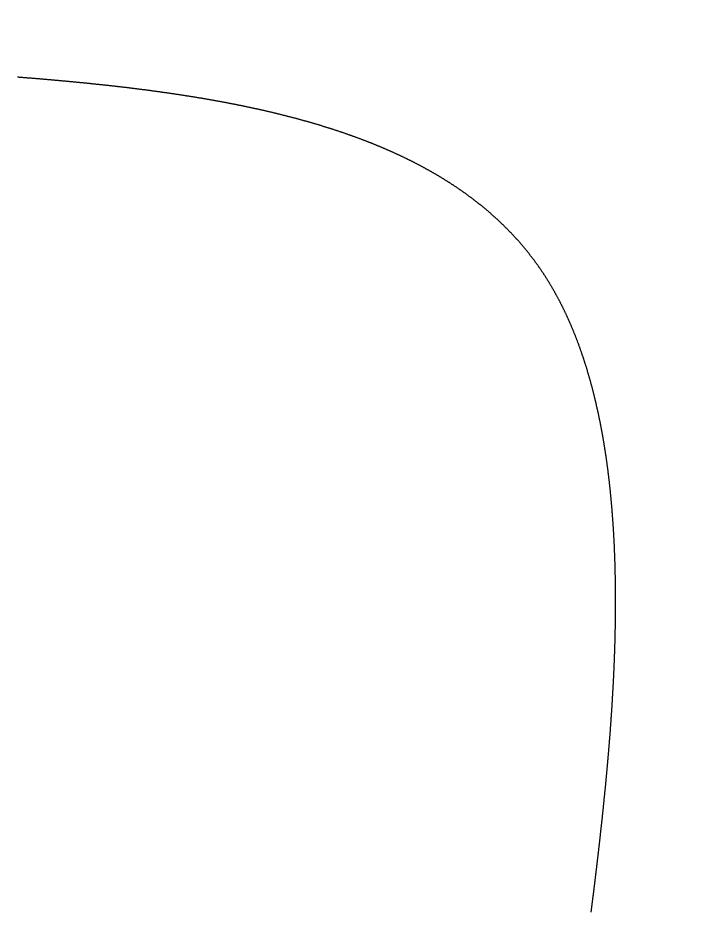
# Model space of a CAD drawing. Header units: millimetres. Extents: x 88 to 97873, y 32 to 55088.
# Drawn here: x 48705.358 to 48707.829, y 5021.048 to 5024.244 of the extents above; entities that cross this region are included whole.
import ezdxf

# ---------------------------------------------------------------- set-up
doc = ezdxf.new("R2010")
doc.units = ezdxf.units.MM
doc.header["$LTSCALE"] = 0.3

msp = doc.modelspace()

# ---------------------------------------------------------------- linework, layer by layer
msp.add_lwpolyline([(48707.4075, 5021.0479), (48707.4077, 5021.0498), (48707.408, 5021.0517), (48707.4082, 5021.0536), (48707.4085, 5021.0555), (48707.4087, 5021.0573), (48707.4089, 5021.0592), (48707.4092, 5021.0611), (48707.4094, 5021.063), (48707.4097, 5021.0649), (48707.4099, 5021.0668), (48707.4102, 5021.0688), (48707.4104, 5021.0707), (48707.4106, 5021.0726), (48707.4109, 5021.0745), (48707.4111, 5021.0764), (48707.4114, 5021.0783), (48707.4116, 5021.0802), (48707.4119, 5021.0821), (48707.4121, 5021.084), (48707.4123, 5021.086), (48707.4126, 5021.0879), (48707.4128, 5021.0898), (48707.4131, 5021.0917), (48707.4133, 5021.0936), (48707.4135, 5021.0956), (48707.4138, 5021.0975), (48707.414, 5021.0994), (48707.4143, 5021.1013), (48707.4145, 5021.1033), (48707.4148, 5021.1052), (48707.415, 5021.1071), (48707.4152, 5021.1091), (48707.4155, 5021.111), (48707.4157, 5021.1129), (48707.416, 5021.1149), (48707.4162, 5021.1168), (48707.4164, 5021.1188), (48707.4167, 5021.1207), (48707.4169, 5021.1226), (48707.4172, 5021.1246), (48707.4174, 5021.1265), (48707.4176, 5021.1285), (48707.4179, 5021.1304), (48707.4181, 5021.1324), (48707.4184, 5021.1343), (48707.4186, 5021.1363), (48707.4188, 5021.1382), (48707.4191, 5021.1402), (48707.4193, 5021.1422), (48707.4196, 5021.1441), (48707.4198, 5021.1461), (48707.4201, 5021.148), (48707.4203, 5021.15), (48707.4205, 5021.152), (48707.4208, 5021.1539), (48707.421, 5021.1559), (48707.4213, 5021.1579), (48707.4215, 5021.1598), (48707.4217, 5021.1618), (48707.422, 5021.1638), (48707.4222, 5021.1658), (48707.4224, 5021.1677), (48707.4227, 5021.1697), (48707.4229, 5021.1717), (48707.4232, 5021.1737), (48707.4234, 5021.1757), (48707.4236, 5021.1777), (48707.4239, 5021.1796), (48707.4241, 5021.1816), (48707.4244, 5021.1836), (48707.4246, 5021.1856), (48707.4248, 5021.1876), (48707.4251, 5021.1896), (48707.4253, 5021.1916), (48707.4256, 5021.1936), (48707.4258, 5021.1956), (48707.426, 5021.1976), (48707.4263, 5021.1996), (48707.4265, 5021.2016), (48707.4268, 5021.2036), (48707.427, 5021.2056), (48707.4272, 5021.2076), (48707.4275, 5021.2096), (48707.4277, 5021.2116), (48707.4279, 5021.2136), (48707.4282, 5021.2156), (48707.4284, 5021.2176), (48707.4287, 5021.2197), (48707.4289, 5021.2217), (48707.4291, 5021.2237), (48707.4294, 5021.2257), (48707.4296, 5021.2277), (48707.4299, 5021.2298), (48707.4301, 5021.2318), (48707.4303, 5021.2338), (48707.4306, 5021.2358), (48707.4308, 5021.2379), (48707.431, 5021.2399), (48707.4313, 5021.2419), (48707.4315, 5021.244), (48707.4318, 5021.246), (48707.432, 5021.248), (48707.4322, 5021.2501), (48707.4325, 5021.2521), (48707.4327, 5021.2541), (48707.4329, 5021.2562), (48707.4332, 5021.2582), (48707.4334, 5021.2603), (48707.4337, 5021.2623), (48707.4339, 5021.2644), (48707.4341, 5021.2664), (48707.4344, 5021.2685), (48707.4346, 5021.2705), (48707.4348, 5021.2726), (48707.4351, 5021.2746), (48707.4353, 5021.2767), (48707.4355, 5021.2787), (48707.4358, 5021.2808), (48707.436, 5021.2829), (48707.4363, 5021.2849), (48707.4365, 5021.287), (48707.4367, 5021.289), (48707.437, 5021.2911), (48707.4372, 5021.2932), (48707.4374, 5021.2952), (48707.4377, 5021.2973), (48707.4379, 5021.2994), (48707.4381, 5021.3015), (48707.4384, 5021.3035), (48707.4386, 5021.3056), (48707.4388, 5021.3077), (48707.4391, 5021.3098), (48707.4393, 5021.3118), (48707.4395, 5021.3139), (48707.4398, 5021.316), (48707.44, 5021.3181), (48707.4403, 5021.3202), (48707.4405, 5021.3222), (48707.4407, 5021.3243), (48707.441, 5021.3264), (48707.4412, 5021.3285), (48707.4414, 5021.3306), (48707.4416, 5021.3327), (48707.4419, 5021.3348), (48707.4421, 5021.3369), (48707.4423, 5021.339), (48707.4426, 5021.3411), (48707.4428, 5021.3432), (48707.443, 5021.3453), (48707.4433, 5021.3474), (48707.4435, 5021.3495), (48707.4437, 5021.3516), (48707.444, 5021.3537), (48707.4442, 5021.3558), (48707.4444, 5021.3579), (48707.4447, 5021.36), (48707.4449, 5021.3621), (48707.4451, 5021.3642), (48707.4453, 5021.3663), (48707.4456, 5021.3684), (48707.4458, 5021.3706), (48707.446, 5021.3727), (48707.4463, 5021.3748), (48707.4465, 5021.3769), (48707.4467, 5021.379), (48707.4469, 5021.3812), (48707.4472, 5021.3833), (48707.4474, 5021.3854), (48707.4476, 5021.3875), (48707.4479, 5021.3896), (48707.4481, 5021.3918), (48707.4483, 5021.3939), (48707.4485, 5021.396), (48707.4488, 5021.3982), (48707.449, 5021.4003), (48707.4492, 5021.4024), (48707.4494, 5021.4046), (48707.4497, 5021.4067), (48707.4499, 5021.4088), (48707.4501, 5021.411), (48707.4503, 5021.4131), (48707.4506, 5021.4152), (48707.4508, 5021.4174), (48707.451, 5021.4195), (48707.4512, 5021.4217), (48707.4515, 5021.4238), (48707.4517, 5021.4259), (48707.4519, 5021.4281), (48707.4521, 5021.4302), (48707.4523, 5021.4324), (48707.4526, 5021.4345), (48707.4528, 5021.4367), (48707.453, 5021.4388), (48707.4532, 5021.441), (48707.4534, 5021.4431), (48707.4537, 5021.4453), (48707.4539, 5021.4474), (48707.4541, 5021.4496), (48707.4543, 5021.4518), (48707.4545, 5021.4539), (48707.4548, 5021.4561), (48707.455, 5021.4582), (48707.4552, 5021.4604), (48707.4554, 5021.4626), (48707.4556, 5021.4647), (48707.4559, 5021.4669), (48707.4561, 5021.4691), (48707.4563, 5021.4712), (48707.4565, 5021.4734), (48707.4567, 5021.4756), (48707.4569, 5021.4777), (48707.4571, 5021.4799), (48707.4574, 5021.4821), (48707.4576, 5021.4842), (48707.4578, 5021.4864), (48707.458, 5021.4886), (48707.4582, 5021.4908), (48707.4584, 5021.493), (48707.4586, 5021.4951), (48707.4589, 5021.4973), (48707.4591, 5021.4995), (48707.4593, 5021.5017), (48707.4595, 5021.5039), (48707.4597, 5021.506), (48707.4599, 5021.5082), (48707.4601, 5021.5104), (48707.4603, 5021.5126), (48707.4605, 5021.5148), (48707.4607, 5021.517), (48707.461, 5021.5192), (48707.4612, 5021.5213), (48707.4614, 5021.5235), (48707.4616, 5021.5257), (48707.4618, 5021.5279), (48707.462, 5021.5301), (48707.4622, 5021.5323), (48707.4624, 5021.5345), (48707.4626, 5021.5367), (48707.4628, 5021.5389), (48707.463, 5021.5411), (48707.4632, 5021.5433), (48707.4634, 5021.5455), (48707.4636, 5021.5477), (48707.4638, 5021.5499), (48707.464, 5021.5521), (48707.4642, 5021.5543), (48707.4644, 5021.5565), (48707.4646, 5021.5587), (48707.4648, 5021.5609), (48707.465, 5021.5631), (48707.4652, 5021.5653), (48707.4654, 5021.5675), (48707.4656, 5021.5697), (48707.4658, 5021.572), (48707.466, 5021.5742), (48707.4662, 5021.5764), (48707.4664, 5021.5786), (48707.4666, 5021.5808), (48707.4668, 5021.583), (48707.467, 5021.5852), (48707.4672, 5021.5874), (48707.4674, 5021.5897), (48707.4676, 5021.5919), (48707.4678, 5021.5941), (48707.468, 5021.5963), (48707.4682, 5021.5985), (48707.4684, 5021.6008), (48707.4686, 5021.603), (48707.4687, 5021.6052), (48707.4689, 5021.6074), (48707.4691, 5021.6097), (48707.4693, 5021.6119), (48707.4695, 5021.6141), (48707.4697, 5021.6163), (48707.4699, 5021.6186), (48707.4701, 5021.6208), (48707.4703, 5021.623), (48707.4704, 5021.6252), (48707.4706, 5021.6275), (48707.4708, 5021.6297), (48707.471, 5021.6319), (48707.4712, 5021.6342), (48707.4714, 5021.6364), (48707.4716, 5021.6386), (48707.4717, 5021.6409), (48707.4719, 5021.6431), (48707.4721, 5021.6453), (48707.4723, 5021.6476), (48707.4725, 5021.6498), (48707.4726, 5021.6521), (48707.4728, 5021.6543), (48707.473, 5021.6565), (48707.4732, 5021.6588), (48707.4734, 5021.661), (48707.4735, 5021.6633), (48707.4737, 5021.6655), (48707.4739, 5021.6677), (48707.4741, 5021.67), (48707.4742, 5021.6722), (48707.4744, 5021.6745), (48707.4746, 5021.6767), (48707.4748, 5021.679), (48707.4749, 5021.6812), (48707.4751, 5021.6835), (48707.4753, 5021.6857), (48707.4755, 5021.688), (48707.4756, 5021.6902), (48707.4758, 5021.6925), (48707.476, 5021.6947), (48707.4761, 5021.697), (48707.4763, 5021.6992), (48707.4765, 5021.7015), (48707.4766, 5021.7037), (48707.4768, 5021.706), (48707.477, 5021.7082), (48707.4771, 5021.7105), (48707.4773, 5021.7127), (48707.4775, 5021.715), (48707.4776, 5021.7173), (48707.4778, 5021.7195), (48707.478, 5021.7218), (48707.4781, 5021.724), (48707.4783, 5021.7263), (48707.4784, 5021.7285), (48707.4786, 5021.7308), (48707.4788, 5021.7331), (48707.4789, 5021.7353), (48707.4791, 5021.7376), (48707.4792, 5021.7399), (48707.4794, 5021.7421), (48707.4795, 5021.7444), (48707.4797, 5021.7466), (48707.4799, 5021.7489), (48707.48, 5021.7512), (48707.4802, 5021.7534), (48707.4803, 5021.7557), (48707.4805, 5021.758), (48707.4806, 5021.7602), (48707.4808, 5021.7625), (48707.4809, 5021.7648), (48707.4811, 5021.7671), (48707.4812, 5021.7693), (48707.4814, 5021.7716), (48707.4815, 5021.7739), (48707.4817, 5021.7761), (48707.4818, 5021.7784), (48707.482, 5021.7807), (48707.4821, 5021.783), (48707.4822, 5021.7852), (48707.4824, 5021.7875), (48707.4825, 5021.7898), (48707.4827, 5021.792), (48707.4828, 5021.7943), (48707.483, 5021.7966), (48707.4831, 5021.7989), (48707.4832, 5021.8012), (48707.4834, 5021.8034), (48707.4835, 5021.8057), (48707.4837, 5021.808), (48707.4838, 5021.8103), (48707.4839, 5021.8125), (48707.4841, 5021.8148), (48707.4842, 5021.8171), (48707.4843, 5021.8194), (48707.4845, 5021.8217), (48707.4846, 5021.8239), (48707.4847, 5021.8262), (48707.4849, 5021.8285), (48707.485, 5021.8308), (48707.4851, 5021.8331), (48707.4852, 5021.8354), (48707.4854, 5021.8376), (48707.4855, 5021.8399), (48707.4856, 5021.8422), (48707.4858, 5021.8445), (48707.4859, 5021.8468), (48707.486, 5021.8491), (48707.4861, 5021.8513), (48707.4862, 5021.8536), (48707.4864, 5021.8559), (48707.4865, 5021.8582), (48707.4866, 5021.8605), (48707.4867, 5021.8628), (48707.4868, 5021.8651), (48707.487, 5021.8674), (48707.4871, 5021.8696), (48707.4872, 5021.8719), (48707.4873, 5021.8742), (48707.4874, 5021.8765), (48707.4875, 5021.8788), (48707.4877, 5021.8811), (48707.4878, 5021.8834), (48707.4879, 5021.8857), (48707.488, 5021.888), (48707.4881, 5021.8903), (48707.4882, 5021.8925), (48707.4883, 5021.8948), (48707.4884, 5021.8971), (48707.4885, 5021.8994), (48707.4886, 5021.9017), (48707.4887, 5021.904), (48707.4889, 5021.9063), (48707.489, 5021.9086), (48707.4891, 5021.9109), (48707.4892, 5021.9132), (48707.4893, 5021.9155), (48707.4894, 5021.9178), (48707.4895, 5021.9201), (48707.4896, 5021.9224), (48707.4897, 5021.9247), (48707.4898, 5021.9269), (48707.4899, 5021.9292), (48707.4899, 5021.9315), (48707.49, 5021.9338), (48707.4901, 5021.9361), (48707.4902, 5021.9384), (48707.4903, 5021.9407), (48707.4904, 5021.943), (48707.4905, 5021.9453), (48707.4906, 5021.9476), (48707.4907, 5021.9499), (48707.4908, 5021.9522), (48707.4909, 5021.9545), (48707.4909, 5021.9568), (48707.491, 5021.9591), (48707.4911, 5021.9614), (48707.4912, 5021.9637), (48707.4913, 5021.966), (48707.4914, 5021.9683), (48707.4914, 5021.9706), (48707.4915, 5021.9729), (48707.4916, 5021.9752), (48707.4917, 5021.9775), (48707.4918, 5021.9798), (48707.4918, 5021.9821), (48707.4919, 5021.9844), (48707.492, 5021.9867), (48707.4921, 5021.989), (48707.4921, 5021.9913), (48707.4922, 5021.9936), (48707.4923, 5021.9959), (48707.4923, 5021.9982), (48707.4924, 5022.0005), (48707.4925, 5022.0028), (48707.4925, 5022.0051), (48707.4926, 5022.0074), (48707.4927, 5022.0097), (48707.4927, 5022.012), (48707.4928, 5022.0143), (48707.4929, 5022.0166), (48707.4929, 5022.0189), (48707.493, 5022.0212), (48707.493, 5022.0235), (48707.4931, 5022.0258), (48707.4932, 5022.0281), (48707.4932, 5022.0304), (48707.4933, 5022.0327), (48707.4933, 5022.035), (48707.4934, 5022.0373), (48707.4934, 5022.0396), (48707.4935, 5022.0419), (48707.4935, 5022.0443), (48707.4936, 5022.0466), (48707.4936, 5022.0489), (48707.4937, 5022.0512), (48707.4937, 5022.0535), (48707.4938, 5022.0558), (48707.4938, 5022.0581), (48707.4939, 5022.0604), (48707.4939, 5022.0627), (48707.494, 5022.065), (48707.494, 5022.0673), (48707.494, 5022.0696), (48707.4941, 5022.0719), (48707.4941, 5022.0742), (48707.4942, 5022.0765), (48707.4942, 5022.0788), (48707.4942, 5022.0811), (48707.4943, 5022.0834), (48707.4943, 5022.0857), (48707.4943, 5022.088), (48707.4944, 5022.0903), (48707.4944, 5022.0926), (48707.4944, 5022.0949), (48707.4945, 5022.0972), (48707.4945, 5022.0995), (48707.4945, 5022.1018), (48707.4945, 5022.1041), (48707.4946, 5022.1064), (48707.4946, 5022.1087), (48707.4946, 5022.111), (48707.4946, 5022.1133), (48707.4946, 5022.1156), (48707.4947, 5022.1179), (48707.4947, 5022.1202), (48707.4947, 5022.1225), (48707.4947, 5022.1248), (48707.4947, 5022.1271), (48707.4947, 5022.1294), (48707.4948, 5022.1317), (48707.4948, 5022.134), (48707.4948, 5022.1363), (48707.4948, 5022.1386), (48707.4948, 5022.1409), (48707.4948, 5022.1432), (48707.4948, 5022.1455), (48707.4948, 5022.1478), (48707.4948, 5022.1501), (48707.4948, 5022.1524), (48707.4948, 5022.1547), (48707.4948, 5022.157), (48707.4948, 5022.1593), (48707.4948, 5022.1616), (48707.4948, 5022.1639), (48707.4948, 5022.1662), (48707.4948, 5022.1685), (48707.4948, 5022.1708), (48707.4948, 5022.1731), (48707.4948, 5022.1754), (48707.4948, 5022.1777), (48707.4948, 5022.18), (48707.4948, 5022.1823), (48707.4947, 5022.1846), (48707.4947, 5022.1869), (48707.4947, 5022.1892), (48707.4947, 5022.1915), (48707.4947, 5022.1938), (48707.4947, 5022.1961), (48707.4946, 5022.1984), (48707.4946, 5022.2007), (48707.4946, 5022.203), (48707.4946, 5022.2053), (48707.4946, 5022.2076), (48707.4945, 5022.2099), (48707.4945, 5022.2122), (48707.4945, 5022.2145), (48707.4945, 5022.2168), (48707.4944, 5022.2191), (48707.4944, 5022.2214), (48707.4944, 5022.2237), (48707.4943, 5022.226), (48707.4943, 5022.2282), (48707.4943, 5022.2305), (48707.4942, 5022.2328), (48707.4942, 5022.2351), (48707.4942, 5022.2374), (48707.4941, 5022.2397), (48707.4941, 5022.242), (48707.494, 5022.2443), (48707.494, 5022.2466), (48707.4939, 5022.2489), (48707.4939, 5022.2512), (48707.4938, 5022.2535), (48707.4938, 5022.2557), (48707.4937, 5022.258), (48707.4937, 5022.2603), (48707.4936, 5022.2626), (48707.4936, 5022.2649), (48707.4935, 5022.2672), (48707.4935, 5022.2695), (48707.4934, 5022.2718), (48707.4934, 5022.2741), (48707.4933, 5022.2763), (48707.4933, 5022.2786), (48707.4932, 5022.2809), (48707.4931, 5022.2832), (48707.4931, 5022.2855), (48707.493, 5022.2878), (48707.4929, 5022.2901), (48707.4929, 5022.2923), (48707.4928, 5022.2946), (48707.4927, 5022.2969), (48707.4927, 5022.2992), (48707.4926, 5022.3015), (48707.4925, 5022.3038), (48707.4924, 5022.306), (48707.4924, 5022.3083), (48707.4923, 5022.3106), (48707.4922, 5022.3129), (48707.4921, 5022.3152), (48707.492, 5022.3174), (48707.492, 5022.3197), (48707.4919, 5022.322), (48707.4918, 5022.3243), (48707.4917, 5022.3265), (48707.4916, 5022.3288), (48707.4915, 5022.3311), (48707.4914, 5022.3334), (48707.4913, 5022.3357), (48707.4913, 5022.3379), (48707.4912, 5022.3402), (48707.4911, 5022.3425), (48707.491, 5022.3448), (48707.4909, 5022.347), (48707.4908, 5022.3493), (48707.4907, 5022.3516), (48707.4906, 5022.3538), (48707.4905, 5022.3561), (48707.4904, 5022.3584), (48707.4903, 5022.3607), (48707.4901, 5022.3629), (48707.49, 5022.3652), (48707.4899, 5022.3675), (48707.4898, 5022.3697), (48707.4897, 5022.372), (48707.4896, 5022.3743), (48707.4895, 5022.3765), (48707.4894, 5022.3788), (48707.4892, 5022.3811), (48707.4891, 5022.3833), (48707.489, 5022.3856), (48707.4889, 5022.3879), (48707.4888, 5022.3901), (48707.4886, 5022.3924), (48707.4885, 5022.3947), (48707.4884, 5022.3969), (48707.4883, 5022.3992), (48707.4881, 5022.4015), (48707.488, 5022.4037), (48707.4879, 5022.406), (48707.4877, 5022.4082), (48707.4876, 5022.4105), (48707.4875, 5022.4127), (48707.4873, 5022.415), (48707.4872, 5022.4173), (48707.487, 5022.4195), (48707.4869, 5022.4218), (48707.4868, 5022.424), (48707.4866, 5022.4263), (48707.4865, 5022.4285), (48707.4863, 5022.4308), (48707.4862, 5022.433), (48707.486, 5022.4353), (48707.4859, 5022.4376), (48707.4857, 5022.4398), (48707.4856, 5022.4421), (48707.4854, 5022.4443), (48707.4853, 5022.4466), (48707.4851, 5022.4488), (48707.4849, 5022.451), (48707.4848, 5022.4533), (48707.4846, 5022.4555), (48707.4844, 5022.4578), (48707.4843, 5022.46), (48707.4841, 5022.4623), (48707.4839, 5022.4645), (48707.4838, 5022.4668), (48707.4836, 5022.469), (48707.4834, 5022.4712), (48707.4833, 5022.4735), (48707.4831, 5022.4757), (48707.4829, 5022.478), (48707.4827, 5022.4802), (48707.4825, 5022.4824), (48707.4824, 5022.4847), (48707.4822, 5022.4869), (48707.482, 5022.4892), (48707.4818, 5022.4914), (48707.4816, 5022.4936), (48707.4814, 5022.4959), (48707.4812, 5022.4981), (48707.4811, 5022.5003), (48707.4809, 5022.5026), (48707.4807, 5022.5048), (48707.4805, 5022.507), (48707.4803, 5022.5092), (48707.4801, 5022.5115), (48707.4799, 5022.5137), (48707.4797, 5022.5159), (48707.4795, 5022.5182), (48707.4793, 5022.5204), (48707.4791, 5022.5226), (48707.4789, 5022.5248), (48707.4786, 5022.5271), (48707.4784, 5022.5293), (48707.4782, 5022.5315), (48707.478, 5022.5337), (48707.4778, 5022.5359), (48707.4776, 5022.5382), (48707.4774, 5022.5404), (48707.4771, 5022.5426), (48707.4769, 5022.5448), (48707.4767, 5022.547), (48707.4765, 5022.5492), (48707.4762, 5022.5515), (48707.476, 5022.5537), (48707.4758, 5022.5559), (48707.4756, 5022.5581), (48707.4753, 5022.5603), (48707.4751, 5022.5625), (48707.4749, 5022.5647), (48707.4746, 5022.5669), (48707.4744, 5022.5691), (48707.4741, 5022.5714), (48707.4739, 5022.5736), (48707.4737, 5022.5758), (48707.4734, 5022.578), (48707.4732, 5022.5802), (48707.4729, 5022.5824), (48707.4727, 5022.5846), (48707.4724, 5022.5868), (48707.4722, 5022.589), (48707.4719, 5022.5912), (48707.4717, 5022.5934), (48707.4714, 5022.5956), (48707.4712, 5022.5978), (48707.4709, 5022.6), (48707.4706, 5022.6022), (48707.4704, 5022.6043), (48707.4701, 5022.6065), (48707.4698, 5022.6087), (48707.4696, 5022.6109), (48707.4693, 5022.6131), (48707.469, 5022.6153), (48707.4688, 5022.6175), (48707.4685, 5022.6197), (48707.4682, 5022.6219), (48707.4679, 5022.624), (48707.4677, 5022.6262), (48707.4674, 5022.6284), (48707.4671, 5022.6306), (48707.4668, 5022.6328), (48707.4665, 5022.635), (48707.4662, 5022.6371), (48707.4659, 5022.6393), (48707.4657, 5022.6415), (48707.4654, 5022.6437), (48707.4651, 5022.6458), (48707.4648, 5022.648), (48707.4645, 5022.6502), (48707.4642, 5022.6524), (48707.4639, 5022.6545), (48707.4636, 5022.6567), (48707.4633, 5022.6589), (48707.463, 5022.661), (48707.4627, 5022.6632), (48707.4624, 5022.6654), (48707.4621, 5022.6675), (48707.4617, 5022.6697), (48707.4614, 5022.6719), (48707.4611, 5022.674), (48707.4608, 5022.6762), (48707.4605, 5022.6783), (48707.4602, 5022.6805), (48707.4598, 5022.6827), (48707.4595, 5022.6848), (48707.4592, 5022.687), (48707.4589, 5022.6891), (48707.4585, 5022.6913), (48707.4582, 5022.6934), (48707.4579, 5022.6956), (48707.4575, 5022.6977), (48707.4572, 5022.6999), (48707.4569, 5022.702), (48707.4565, 5022.7042), (48707.4562, 5022.7063), (48707.4559, 5022.7085), (48707.4555, 5022.7106), (48707.4552, 5022.7128), (48707.4548, 5022.7149), (48707.4545, 5022.717), (48707.4541, 5022.7192), (48707.4538, 5022.7213), (48707.4534, 5022.7234), (48707.4531, 5022.7256), (48707.4527, 5022.7277), (48707.4523, 5022.7299), (48707.452, 5022.732), (48707.4516, 5022.7341), (48707.4513, 5022.7362), (48707.4509, 5022.7384), (48707.4505, 5022.7405), (48707.4502, 5022.7426), (48707.4498, 5022.7448), (48707.4494, 5022.7469), (48707.449, 5022.749), (48707.4487, 5022.7511), (48707.4483, 5022.7532), (48707.4479, 5022.7554), (48707.4475, 5022.7575), (48707.4471, 5022.7596), (48707.4468, 5022.7617), (48707.4464, 5022.7638), (48707.446, 5022.7659), (48707.4456, 5022.768), (48707.4452, 5022.7702), (48707.4448, 5022.7723), (48707.4444, 5022.7744), (48707.444, 5022.7765), (48707.4436, 5022.7786), (48707.4432, 5022.7807), (48707.4428, 5022.7828), (48707.4424, 5022.7849), (48707.442, 5022.787), (48707.4416, 5022.7891), (48707.4412, 5022.7912), (48707.4408, 5022.7933), (48707.4404, 5022.7954), (48707.4399, 5022.7975), (48707.4395, 5022.7996), (48707.4391, 5022.8017), (48707.4387, 5022.8038), (48707.4383, 5022.8058), (48707.4378, 5022.8079), (48707.4374, 5022.81), (48707.437, 5022.8121), (48707.4366, 5022.8142), (48707.4361, 5022.8163), (48707.4357, 5022.8184), (48707.4353, 5022.8204), (48707.4348, 5022.8225), (48707.4344, 5022.8246), (48707.434, 5022.8267), (48707.4335, 5022.8287), (48707.4331, 5022.8308), (48707.4326, 5022.8329), (48707.4322, 5022.835), (48707.4317, 5022.837), (48707.4313, 5022.8391), (48707.4308, 5022.8412), (48707.4304, 5022.8432), (48707.4299, 5022.8453), (48707.4294, 5022.8474), (48707.429, 5022.8494), (48707.4285, 5022.8515), (48707.4281, 5022.8535), (48707.4276, 5022.8556), (48707.4271, 5022.8576), (48707.4267, 5022.8597), (48707.4262, 5022.8618), (48707.4257, 5022.8638), (48707.4252, 5022.8659), (48707.4248, 5022.8679), (48707.4243, 5022.87), (48707.4238, 5022.872), (48707.4233, 5022.874), (48707.4228, 5022.8761), (48707.4223, 5022.8781), (48707.4219, 5022.8802), (48707.4214, 5022.8822), (48707.4209, 5022.8842), (48707.4204, 5022.8863), (48707.4199, 5022.8883), (48707.4194, 5022.8904), (48707.4189, 5022.8924), (48707.4184, 5022.8944), (48707.4179, 5022.8964), (48707.4174, 5022.8985), (48707.4169, 5022.9005), (48707.4163, 5022.9025), (48707.4158, 5022.9045), (48707.4153, 5022.9066), (48707.4148, 5022.9086), (48707.4143, 5022.9106), (48707.4138, 5022.9126), (48707.4132, 5022.9146), (48707.4127, 5022.9166), (48707.4122, 5022.9187), (48707.4117, 5022.9207), (48707.4111, 5022.9227), (48707.4106, 5022.9247), (48707.4101, 5022.9267), (48707.4095, 5022.9287), (48707.409, 5022.9307), (48707.4085, 5022.9327), (48707.4079, 5022.9347), (48707.4074, 5022.9367), (48707.4068, 5022.9387), (48707.4063, 5022.9407), (48707.4057, 5022.9427), (48707.4052, 5022.9447), (48707.4046, 5022.9467), (48707.4041, 5022.9487), (48707.4035, 5022.9506), (48707.403, 5022.9526), (48707.4024, 5022.9546), (48707.4018, 5022.9566), (48707.4013, 5022.9586), (48707.4007, 5022.9606), (48707.4001, 5022.9625), (48707.3996, 5022.9645), (48707.399, 5022.9665), (48707.3984, 5022.9685), (48707.3978, 5022.9704), (48707.3973, 5022.9724), (48707.3967, 5022.9744), (48707.3961, 5022.9763), (48707.3955, 5022.9783), (48707.3949, 5022.9803), (48707.3943, 5022.9822), (48707.3938, 5022.9842), (48707.3932, 5022.9862), (48707.3926, 5022.9881), (48707.392, 5022.9901), (48707.3914, 5022.992), (48707.3908, 5022.994), (48707.3902, 5022.9959), (48707.3896, 5022.9979), (48707.389, 5022.9998), (48707.3883, 5023.0018), (48707.3877, 5023.0037), (48707.3871, 5023.0057), (48707.3865, 5023.0076), (48707.3859, 5023.0095), (48707.3853, 5023.0115), (48707.3846, 5023.0134), (48707.384, 5023.0153), (48707.3834, 5023.0173), (48707.3828, 5023.0192), (48707.3821, 5023.0211), (48707.3815, 5023.0231), (48707.3809, 5023.025), (48707.3802, 5023.0269), (48707.3796, 5023.0288), (48707.379, 5023.0308), (48707.3783, 5023.0327), (48707.3777, 5023.0346), (48707.377, 5023.0365), (48707.3764, 5023.0384), (48707.3757, 5023.0403), (48707.3751, 5023.0422), (48707.3744, 5023.0441), (48707.3738, 5023.0461), (48707.3731, 5023.048), (48707.3724, 5023.0499), (48707.3718, 5023.0518), (48707.3711, 5023.0537), (48707.3704, 5023.0556), (48707.3698, 5023.0575), (48707.3691, 5023.0593), (48707.3684, 5023.0612), (48707.3677, 5023.0631), (48707.3671, 5023.065), (48707.3664, 5023.0669), (48707.3657, 5023.0688), (48707.365, 5023.0707), (48707.3643, 5023.0726), (48707.3636, 5023.0744), (48707.363, 5023.0763), (48707.3623, 5023.0782), (48707.3616, 5023.0801), (48707.3609, 5023.0819), (48707.3602, 5023.0838), (48707.3595, 5023.0857), (48707.3588, 5023.0875), (48707.3581, 5023.0894), (48707.3573, 5023.0913), (48707.3566, 5023.0931), (48707.3559, 5023.095), (48707.3552, 5023.0968), (48707.3545, 5023.0987), (48707.3538, 5023.1006), (48707.353, 5023.1024), (48707.3523, 5023.1043), (48707.3516, 5023.1061), (48707.3509, 5023.1079), (48707.3501, 5023.1098), (48707.3494, 5023.1116), (48707.3487, 5023.1135), (48707.3479, 5023.1153), (48707.3472, 5023.1171), (48707.3465, 5023.119), (48707.3457, 5023.1208), (48707.345, 5023.1226), (48707.3442, 5023.1245), (48707.3435, 5023.1263), (48707.3427, 5023.1281), (48707.342, 5023.13), (48707.3412, 5023.1318), (48707.3404, 5023.1336), (48707.3397, 5023.1354), (48707.3389, 5023.1372), (48707.3382, 5023.139), (48707.3374, 5023.1409), (48707.3366, 5023.1427), (48707.3358, 5023.1445), (48707.3351, 5023.1463), (48707.3343, 5023.1481), (48707.3335, 5023.1499), (48707.3327, 5023.1517), (48707.3319, 5023.1535), (48707.3312, 5023.1553), (48707.3304, 5023.1571), (48707.3296, 5023.1589), (48707.3288, 5023.1606), (48707.328, 5023.1624), (48707.3272, 5023.1642), (48707.3264, 5023.166), (48707.3256, 5023.1678), (48707.3248, 5023.1696), (48707.324, 5023.1713), (48707.3232, 5023.1731), (48707.3224, 5023.1749), (48707.3216, 5023.1767), (48707.3207, 5023.1784), (48707.3199, 5023.1802), (48707.3191, 5023.182), (48707.3183, 5023.1837), (48707.3175, 5023.1855), (48707.3166, 5023.1873), (48707.3158, 5023.189), (48707.315, 5023.1908), (48707.3141, 5023.1925), (48707.3133, 5023.1943), (48707.3125, 5023.196), (48707.3116, 5023.1978), (48707.3108, 5023.1995), (48707.3099, 5023.2013), (48707.3091, 5023.203), (48707.3082, 5023.2047), (48707.3074, 5023.2065), (48707.3065, 5023.2082), (48707.3057, 5023.2099), (48707.3048, 5023.2117), (48707.3039, 5023.2134), (48707.3031, 5023.2151), (48707.3022, 5023.2168), (48707.3013, 5023.2186), (48707.3005, 5023.2203), (48707.2996, 5023.222), (48707.2987, 5023.2237), (48707.2978, 5023.2254), (48707.297, 5023.2271), (48707.2961, 5023.2288), (48707.2952, 5023.2306), (48707.2943, 5023.2323), (48707.2934, 5023.234), (48707.2925, 5023.2357), (48707.2916, 5023.2374), (48707.2907, 5023.2391), (48707.2898, 5023.2407), (48707.2889, 5023.2424), (48707.288, 5023.2441), (48707.2871, 5023.2458), (48707.2862, 5023.2475), (48707.2853, 5023.2492), (48707.2844, 5023.2509), (48707.2835, 5023.2525), (48707.2826, 5023.2542), (48707.2816, 5023.2559), (48707.2807, 5023.2576), (48707.2798, 5023.2592), (48707.2789, 5023.2609), (48707.2779, 5023.2626), (48707.277, 5023.2642), (48707.2761, 5023.2659), (48707.2751, 5023.2675), (48707.2742, 5023.2692), (48707.2732, 5023.2709), (48707.2723, 5023.2725), (48707.2713, 5023.2742), (48707.2704, 5023.2758), (48707.2694, 5023.2774), (48707.2685, 5023.2791), (48707.2675, 5023.2807), (48707.2666, 5023.2824), (48707.2656, 5023.284), (48707.2646, 5023.2856), (48707.2637, 5023.2873), (48707.2627, 5023.2889), (48707.2617, 5023.2905), (48707.2608, 5023.2921), (48707.2598, 5023.2938), (48707.2588, 5023.2954), (48707.2578, 5023.297), (48707.2568, 5023.2986), (48707.2559, 5023.3002), (48707.2549, 5023.3018), (48707.2539, 5023.3035), (48707.2529, 5023.3051), (48707.2519, 5023.3067), (48707.2509, 5023.3083), (48707.2499, 5023.3099), (48707.2489, 5023.3115), (48707.2479, 5023.3131), (48707.2469, 5023.3146), (48707.2458, 5023.3162), (48707.2448, 5023.3178), (48707.2438, 5023.3194), (48707.2428, 5023.321), (48707.2418, 5023.3226), (48707.2408, 5023.3241), (48707.2397, 5023.3257), (48707.2387, 5023.3273), (48707.2377, 5023.3289), (48707.2366, 5023.3304), (48707.2356, 5023.332), (48707.2346, 5023.3336), (48707.2335, 5023.3351), (48707.2325, 5023.3367), (48707.2314, 5023.3382), (48707.2304, 5023.3398), (48707.2293, 5023.3413), (48707.2283, 5023.3429), (48707.2272, 5023.3444), (48707.2262, 5023.346), (48707.2251, 5023.3475), (48707.224, 5023.3491), (48707.223, 5023.3506), (48707.2219, 5023.3521), (48707.2208, 5023.3537), (48707.2198, 5023.3552), (48707.2187, 5023.3567), (48707.2176, 5023.3582), (48707.2165, 5023.3598), (48707.2154, 5023.3613), (48707.2143, 5023.3628), (48707.2133, 5023.3643), (48707.2122, 5023.3658), (48707.2111, 5023.3673), (48707.21, 5023.3688), (48707.2089, 5023.3704), (48707.2078, 5023.3719), (48707.2067, 5023.3734), (48707.2056, 5023.3749), (48707.2045, 5023.3764), (48707.2033, 5023.3778), (48707.2022, 5023.3793), (48707.2011, 5023.3808), (48707.2, 5023.3823), (48707.1989, 5023.3838), (48707.1978, 5023.3853), (48707.1966, 5023.3868), (48707.1955, 5023.3882), (48707.1944, 5023.3897), (48707.1932, 5023.3912), (48707.1921, 5023.3927), (48707.191, 5023.3941), (48707.1898, 5023.3956), (48707.1887, 5023.3971), (48707.1875, 5023.3985), (48707.1864, 5023.4), (48707.1852, 5023.4014), (48707.1841, 5023.4029), (48707.1829, 5023.4043), (48707.1818, 5023.4058), (48707.1806, 5023.4072), (48707.1795, 5023.4087), (48707.1783, 5023.4101), (48707.1771, 5023.4116), (48707.176, 5023.413), (48707.1748, 5023.4144), (48707.1736, 5023.4159), (48707.1724, 5023.4173), (48707.1712, 5023.4187), (48707.1701, 5023.4202), (48707.1689, 5023.4216), (48707.1677, 5023.423), (48707.1665, 5023.4244), (48707.1653, 5023.4258), (48707.1641, 5023.4273), (48707.1629, 5023.4287), (48707.1617, 5023.4301), (48707.1605, 5023.4315), (48707.1593, 5023.4329), (48707.1581, 5023.4343), (48707.1569, 5023.4357), (48707.1557, 5023.4371), (48707.1545, 5023.4385), (48707.1533, 5023.4399), (48707.1521, 5023.4413), (48707.1508, 5023.4427), (48707.1496, 5023.4441), (48707.1484, 5023.4455), (48707.1472, 5023.4468), (48707.1459, 5023.4482), (48707.1447, 5023.4496), (48707.1435, 5023.451), (48707.1423, 5023.4524), (48707.141, 5023.4537), (48707.1398, 5023.4551), (48707.1385, 5023.4565), (48707.1373, 5023.4578), (48707.136, 5023.4592), (48707.1348, 5023.4606), (48707.1335, 5023.4619), (48707.1323, 5023.4633), (48707.131, 5023.4646), (48707.1298, 5023.466), (48707.1285, 5023.4673), (48707.1272, 5023.4687), (48707.126, 5023.47), (48707.1247, 5023.4714), (48707.1234, 5023.4727), (48707.1222, 5023.4741), (48707.1209, 5023.4754), (48707.1196, 5023.4767), (48707.1183, 5023.4781), (48707.1171, 5023.4794), (48707.1158, 5023.4807), (48707.1145, 5023.482), (48707.1132, 5023.4834), (48707.1119, 5023.4847), (48707.1106, 5023.486), (48707.1093, 5023.4873), (48707.108, 5023.4886), (48707.1067, 5023.49), (48707.1054, 5023.4913), (48707.1041, 5023.4926), (48707.1028, 5023.4939), (48707.1015, 5023.4952), (48707.1002, 5023.4965), (48707.0989, 5023.4978), (48707.0976, 5023.4991), (48707.0962, 5023.5004), (48707.0949, 5023.5017), (48707.0936, 5023.503), (48707.0923, 5023.5043), (48707.091, 5023.5055), (48707.0896, 5023.5068), (48707.0883, 5023.5081), (48707.087, 5023.5094), (48707.0856, 5023.5107), (48707.0843, 5023.5119), (48707.0829, 5023.5132), (48707.0816, 5023.5145), (48707.0803, 5023.5158), (48707.0789, 5023.517), (48707.0776, 5023.5183), (48707.0762, 5023.5196), (48707.0749, 5023.5208), (48707.0735, 5023.5221), (48707.0722, 5023.5233), (48707.0708, 5023.5246), (48707.0694, 5023.5258), (48707.0681, 5023.5271), (48707.0667, 5023.5283), (48707.0653, 5023.5296), (48707.064, 5023.5308), (48707.0626, 5023.5321), (48707.0612, 5023.5333), (48707.0598, 5023.5345), (48707.0585, 5023.5358), (48707.0571, 5023.537), (48707.0557, 5023.5382), (48707.0543, 5023.5395), (48707.0529, 5023.5407), (48707.0515, 5023.5419), (48707.0501, 5023.5432), (48707.0487, 5023.5444), (48707.0473, 5023.5456), (48707.0459, 5023.5468), (48707.0445, 5023.548), (48707.0431, 5023.5492), (48707.0417, 5023.5504), (48707.0403, 5023.5517), (48707.0389, 5023.5529), (48707.0375, 5023.5541), (48707.0361, 5023.5553), (48707.0347, 5023.5565), (48707.0333, 5023.5577), (48707.0318, 5023.5589), (48707.0304, 5023.5601), (48707.029, 5023.5613), (48707.0276, 5023.5624), (48707.0261, 5023.5636), (48707.0247, 5023.5648), (48707.0233, 5023.566), (48707.0218, 5023.5672), (48707.0204, 5023.5684), (48707.019, 5023.5695), (48707.0175, 5023.5707), (48707.0161, 5023.5719), (48707.0146, 5023.5731), (48707.0132, 5023.5742), (48707.0117, 5023.5754), (48707.0103, 5023.5766), (48707.0088, 5023.5777), (48707.0074, 5023.5789), (48707.0059, 5023.58), (48707.0044, 5023.5812), (48707.003, 5023.5824), (48707.0015, 5023.5835), (48707.0001, 5023.5847), (48706.9986, 5023.5858), (48706.9971, 5023.587), (48706.9956, 5023.5881), (48706.9942, 5023.5892), (48706.9927, 5023.5904), (48706.9912, 5023.5915), (48706.9897, 5023.5927), (48706.9882, 5023.5938), (48706.9868, 5023.5949), (48706.9853, 5023.5961), (48706.9838, 5023.5972), (48706.9823, 5023.5983), (48706.9808, 5023.5994), (48706.9793, 5023.6006), (48706.9778, 5023.6017), (48706.9763, 5023.6028), (48706.9748, 5023.6039), (48706.9733, 5023.605), (48706.9718, 5023.6061), (48706.9703, 5023.6073), (48706.9688, 5023.6084), (48706.9673, 5023.6095), (48706.9658, 5023.6106), (48706.9642, 5023.6117), (48706.9627, 5023.6128), (48706.9612, 5023.6139), (48706.9597, 5023.615), (48706.9582, 5023.6161), (48706.9566, 5023.6172), (48706.9551, 5023.6183), (48706.9536, 5023.6193), (48706.952, 5023.6204), (48706.9505, 5023.6215), (48706.949, 5023.6226), (48706.9474, 5023.6237), (48706.9459, 5023.6248), (48706.9443, 5023.6258), (48706.9428, 5023.6269), (48706.9413, 5023.628), (48706.9397, 5023.6291), (48706.9382, 5023.6301), (48706.9366, 5023.6312), (48706.9351, 5023.6323), (48706.9335, 5023.6333), (48706.9319, 5023.6344), (48706.9304, 5023.6355), (48706.9288, 5023.6365), (48706.9273, 5023.6376), (48706.9257, 5023.6386), (48706.9241, 5023.6397), (48706.9226, 5023.6407), (48706.921, 5023.6418), (48706.9194, 5023.6428), (48706.9178, 5023.6439), (48706.9163, 5023.6449), (48706.9147, 5023.6459), (48706.9131, 5023.647), (48706.9115, 5023.648), (48706.9099, 5023.6491), (48706.9083, 5023.6501), (48706.9067, 5023.6511), (48706.9052, 5023.6522), (48706.9036, 5023.6532), (48706.902, 5023.6542), (48706.9004, 5023.6552), (48706.8988, 5023.6562), (48706.8972, 5023.6573), (48706.8956, 5023.6583), (48706.894, 5023.6593), (48706.8924, 5023.6603), (48706.8908, 5023.6613), (48706.8891, 5023.6623), (48706.8875, 5023.6633), (48706.8859, 5023.6644), (48706.8843, 5023.6654), (48706.8827, 5023.6664), (48706.8811, 5023.6674), (48706.8794, 5023.6684), (48706.8778, 5023.6694), (48706.8762, 5023.6704), (48706.8746, 5023.6714), (48706.8729, 5023.6723), (48706.8713, 5023.6733), (48706.8697, 5023.6743), (48706.868, 5023.6753), (48706.8664, 5023.6763), (48706.8648, 5023.6773), (48706.8631, 5023.6783), (48706.8615, 5023.6792), (48706.8598, 5023.6802), (48706.8582, 5023.6812), (48706.8565, 5023.6822), (48706.8549, 5023.6831), (48706.8532, 5023.6841), (48706.8516, 5023.6851), (48706.8499, 5023.686), (48706.8483, 5023.687), (48706.8466, 5023.688), (48706.845, 5023.6889), (48706.8433, 5023.6899), (48706.8416, 5023.6908), (48706.84, 5023.6918), (48706.8383, 5023.6927), (48706.8366, 5023.6937), (48706.8349, 5023.6946), (48706.8333, 5023.6956), (48706.8316, 5023.6965), (48706.8299, 5023.6975), (48706.8282, 5023.6984), (48706.8266, 5023.6994), (48706.8249, 5023.7003), (48706.8232, 5023.7012), (48706.8215, 5023.7022), (48706.8198, 5023.7031), (48706.8181, 5023.704), (48706.8164, 5023.705), (48706.8147, 5023.7059), (48706.8131, 5023.7068), (48706.8114, 5023.7078), (48706.8097, 5023.7087), (48706.808, 5023.7096), (48706.8063, 5023.7105), (48706.8045, 5023.7114), (48706.8028, 5023.7123), (48706.8011, 5023.7133), (48706.7994, 5023.7142), (48706.7977, 5023.7151), (48706.796, 5023.716), (48706.7943, 5023.7169), (48706.7926, 5023.7178), (48706.7908, 5023.7187), (48706.7891, 5023.7196), (48706.7874, 5023.7205), (48706.7857, 5023.7214), (48706.784, 5023.7223), (48706.7822, 5023.7232), (48706.7805, 5023.7241), (48706.7788, 5023.725), (48706.777, 5023.7259), (48706.7753, 5023.7268), (48706.7736, 5023.7276), (48706.7718, 5023.7285), (48706.7701, 5023.7294), (48706.7683, 5023.7303), (48706.7666, 5023.7312), (48706.7649, 5023.732), (48706.7631, 5023.7329), (48706.7614, 5023.7338), (48706.7596, 5023.7347), (48706.7579, 5023.7355), (48706.7561, 5023.7364), (48706.7544, 5023.7373), (48706.7526, 5023.7381), (48706.7508, 5023.739), (48706.7491, 5023.7399), (48706.7473, 5023.7407), (48706.7456, 5023.7416), (48706.7438, 5023.7424), (48706.742, 5023.7433), (48706.7402, 5023.7441), (48706.7385, 5023.745), (48706.7367, 5023.7459), (48706.7349, 5023.7467), (48706.7332, 5023.7475), (48706.7314, 5023.7484), (48706.7296, 5023.7492), (48706.7278, 5023.7501), (48706.726, 5023.7509), (48706.7243, 5023.7518), (48706.7225, 5023.7526), (48706.7207, 5023.7534), (48706.7189, 5023.7543), (48706.7171, 5023.7551), (48706.7153, 5023.7559), (48706.7135, 5023.7567), (48706.7117, 5023.7576), (48706.7099, 5023.7584), (48706.7081, 5023.7592), (48706.7063, 5023.76), (48706.7045, 5023.7609), (48706.7027, 5023.7617), (48706.7009, 5023.7625), (48706.6991, 5023.7633), (48706.6973, 5023.7641), (48706.6955, 5023.7649), (48706.6937, 5023.7657), (48706.6919, 5023.7666), (48706.69, 5023.7674), (48706.6882, 5023.7682), (48706.6864, 5023.769), (48706.6846, 5023.7698), (48706.6828, 5023.7706), (48706.6809, 5023.7714), (48706.6791, 5023.7722), (48706.6773, 5023.773), (48706.6755, 5023.7738), (48706.6736, 5023.7745), (48706.6718, 5023.7753), (48706.67, 5023.7761), (48706.6681, 5023.7769), (48706.6663, 5023.7777), (48706.6645, 5023.7785), (48706.6626, 5023.7793), (48706.6608, 5023.78), (48706.6589, 5023.7808), (48706.6571, 5023.7816), (48706.6552, 5023.7824), (48706.6534, 5023.7831), (48706.6515, 5023.7839), (48706.6497, 5023.7847), (48706.6478, 5023.7855), (48706.646, 5023.7862), (48706.6441, 5023.787), (48706.6423, 5023.7878), (48706.6404, 5023.7885), (48706.6386, 5023.7893), (48706.6367, 5023.79), (48706.6348, 5023.7908), (48706.633, 5023.7916), (48706.6311, 5023.7923), (48706.6292, 5023.7931), (48706.6274, 5023.7938), (48706.6255, 5023.7946), (48706.6236, 5023.7953), (48706.6217, 5023.7961), (48706.6199, 5023.7968), (48706.618, 5023.7976), (48706.6161, 5023.7983), (48706.6142, 5023.799), (48706.6123, 5023.7998), (48706.6105, 5023.8005), (48706.6086, 5023.8012), (48706.6067, 5023.802), (48706.6048, 5023.8027), (48706.6029, 5023.8034), (48706.601, 5023.8042), (48706.5991, 5023.8049), (48706.5972, 5023.8056), (48706.5953, 5023.8064), (48706.5934, 5023.8071), (48706.5915, 5023.8078), (48706.5896, 5023.8085), (48706.5877, 5023.8092), (48706.5858, 5023.81), (48706.5839, 5023.8107), (48706.582, 5023.8114), (48706.5801, 5023.8121), (48706.5782, 5023.8128), (48706.5763, 5023.8135), (48706.5744, 5023.8142), (48706.5725, 5023.8149), (48706.5706, 5023.8157), (48706.5686, 5023.8164), (48706.5667, 5023.8171), (48706.5648, 5023.8178), (48706.5629, 5023.8185), (48706.561, 5023.8192), (48706.559, 5023.8199), (48706.5571, 5023.8205), (48706.5552, 5023.8212), (48706.5533, 5023.8219), (48706.5513, 5023.8226), (48706.5494, 5023.8233), (48706.5475, 5023.824), (48706.5455, 5023.8247), (48706.5436, 5023.8254), (48706.5417, 5023.8261), (48706.5397, 5023.8267), (48706.5378, 5023.8274), (48706.5358, 5023.8281), (48706.5339, 5023.8288), (48706.5319, 5023.8294), (48706.53, 5023.8301), (48706.5281, 5023.8308), (48706.5261, 5023.8315), (48706.5242, 5023.8321), (48706.5222, 5023.8328), (48706.5203, 5023.8335), (48706.5183, 5023.8341), (48706.5163, 5023.8348), (48706.5144, 5023.8355), (48706.5124, 5023.8361), (48706.5105, 5023.8368), (48706.5085, 5023.8374), (48706.5065, 5023.8381), (48706.5046, 5023.8388), (48706.5026, 5023.8394), (48706.5006, 5023.8401), (48706.4987, 5023.8407), (48706.4967, 5023.8414), (48706.4947, 5023.842), (48706.4928, 5023.8427), (48706.4908, 5023.8433), (48706.4888, 5023.844), (48706.4868, 5023.8446), (48706.4849, 5023.8452), (48706.4829, 5023.8459), (48706.4809, 5023.8465), (48706.4789, 5023.8471), (48706.4769, 5023.8478), (48706.475, 5023.8484), (48706.473, 5023.8491), (48706.471, 5023.8497), (48706.469, 5023.8503), (48706.467, 5023.8509), (48706.465, 5023.8516), (48706.463, 5023.8522), (48706.461, 5023.8528), (48706.459, 5023.8534), (48706.457, 5023.8541), (48706.455, 5023.8547), (48706.453, 5023.8553), (48706.451, 5023.8559), (48706.449, 5023.8565), (48706.447, 5023.8572), (48706.445, 5023.8578), (48706.443, 5023.8584), (48706.441, 5023.859), (48706.439, 5023.8596), (48706.437, 5023.8602), (48706.435, 5023.8608), (48706.433, 5023.8614), (48706.4309, 5023.862), (48706.4289, 5023.8626), (48706.4269, 5023.8632), (48706.4249, 5023.8638), (48706.4229, 5023.8644), (48706.4209, 5023.865), (48706.4188, 5023.8656), (48706.4168, 5023.8662), (48706.4148, 5023.8668), (48706.4128, 5023.8674), (48706.4107, 5023.868), (48706.4087, 5023.8686), (48706.4067, 5023.8692), (48706.4046, 5023.8697), (48706.4026, 5023.8703), (48706.4006, 5023.8709), (48706.3985, 5023.8715), (48706.3965, 5023.8721), (48706.3945, 5023.8727), (48706.3924, 5023.8732), (48706.3904, 5023.8738), (48706.3883, 5023.8744), (48706.3863, 5023.875), (48706.3843, 5023.8755), (48706.3822, 5023.8761), (48706.3802, 5023.8767), (48706.3781, 5023.8772), (48706.3761, 5023.8778), (48706.374, 5023.8784), (48706.372, 5023.8789), (48706.3699, 5023.8795), (48706.3679, 5023.8801), (48706.3658, 5023.8806), (48706.3638, 5023.8812), (48706.3617, 5023.8817), (48706.3596, 5023.8823), (48706.3576, 5023.8829), (48706.3555, 5023.8834), (48706.3535, 5023.884), (48706.3514, 5023.8845), (48706.3493, 5023.8851), (48706.3473, 5023.8856), (48706.3452, 5023.8862), (48706.3431, 5023.8867), (48706.3411, 5023.8873), (48706.339, 5023.8878), (48706.3369, 5023.8883), (48706.3348, 5023.8889), (48706.3328, 5023.8894), (48706.3307, 5023.89), (48706.3286, 5023.8905), (48706.3265, 5023.891), (48706.3245, 5023.8916), (48706.3224, 5023.8921), (48706.3203, 5023.8926), (48706.3182, 5023.8932), (48706.3161, 5023.8937), (48706.314, 5023.8942), (48706.312, 5023.8948), (48706.3099, 5023.8953), (48706.3078, 5023.8958), (48706.3057, 5023.8963), (48706.3036, 5023.8969), (48706.3015, 5023.8974), (48706.2994, 5023.8979), (48706.2973, 5023.8984), (48706.2952, 5023.8989), (48706.2931, 5023.8995), (48706.291, 5023.9), (48706.2889, 5023.9005), (48706.2868, 5023.901), (48706.2847, 5023.9015), (48706.2826, 5023.902), (48706.2805, 5023.9025), (48706.2784, 5023.903), (48706.2763, 5023.9035), (48706.2742, 5023.9041), (48706.2721, 5023.9046), (48706.27, 5023.9051), (48706.2679, 5023.9056), (48706.2658, 5023.9061), (48706.2637, 5023.9066), (48706.2615, 5023.9071), (48706.2594, 5023.9076), (48706.2573, 5023.9081), (48706.2552, 5023.9086), (48706.2531, 5023.909), (48706.251, 5023.9095), (48706.2488, 5023.91), (48706.2467, 5023.9105), (48706.2446, 5023.911), (48706.2425, 5023.9115), (48706.2403, 5023.912), (48706.2382, 5023.9125), (48706.2361, 5023.913), (48706.234, 5023.9134), (48706.2318, 5023.9139), (48706.2297, 5023.9144), (48706.2276, 5023.9149), (48706.2254, 5023.9154), (48706.2233, 5023.9158), (48706.2212, 5023.9163), (48706.219, 5023.9168), (48706.2169, 5023.9173), (48706.2148, 5023.9177), (48706.2126, 5023.9182), (48706.2105, 5023.9187), (48706.2083, 5023.9191), (48706.2062, 5023.9196), (48706.2041, 5023.9201), (48706.2019, 5023.9205), (48706.1998, 5023.921), (48706.1976, 5023.9215), (48706.1955, 5023.9219), (48706.1933, 5023.9224), (48706.1912, 5023.9229), (48706.189, 5023.9233), (48706.1869, 5023.9238), (48706.1847, 5023.9242), (48706.1826, 5023.9247), (48706.1804, 5023.9251), (48706.1783, 5023.9256), (48706.1761, 5023.926), (48706.1739, 5023.9265), (48706.1718, 5023.9269), (48706.1696, 5023.9274), (48706.1675, 5023.9278), (48706.1653, 5023.9283), (48706.1631, 5023.9287), (48706.161, 5023.9292), (48706.1588, 5023.9296), (48706.1566, 5023.9301), (48706.1545, 5023.9305), (48706.1523, 5023.9309), (48706.1501, 5023.9314), (48706.148, 5023.9318), (48706.1458, 5023.9323), (48706.1436, 5023.9327), (48706.1415, 5023.9331), (48706.1393, 5023.9336), (48706.1371, 5023.934), (48706.1349, 5023.9344), (48706.1328, 5023.9349), (48706.1306, 5023.9353), (48706.1284, 5023.9357), (48706.1262, 5023.9361), (48706.124, 5023.9366), (48706.1219, 5023.937), (48706.1197, 5023.9374), (48706.1175, 5023.9378), (48706.1153, 5023.9383), (48706.1131, 5023.9387), (48706.1109, 5023.9391), (48706.1087, 5023.9395), (48706.1066, 5023.9399), (48706.1044, 5023.9404), (48706.1022, 5023.9408), (48706.1, 5023.9412), (48706.0978, 5023.9416), (48706.0956, 5023.942), (48706.0934, 5023.9424), (48706.0912, 5023.9428), (48706.089, 5023.9432), (48706.0868, 5023.9437), (48706.0846, 5023.9441), (48706.0824, 5023.9445), (48706.0802, 5023.9449), (48706.078, 5023.9453), (48706.0758, 5023.9457), (48706.0736, 5023.9461), (48706.0714, 5023.9465), (48706.0692, 5023.9469), (48706.067, 5023.9473), (48706.0648, 5023.9477), (48706.0626, 5023.9481), (48706.0604, 5023.9485), (48706.0582, 5023.9489), (48706.056, 5023.9493), (48706.0538, 5023.9497), (48706.0516, 5023.9501), (48706.0493, 5023.9504), (48706.0471, 5023.9508), (48706.0449, 5023.9512), (48706.0427, 5023.9516), (48706.0405, 5023.952), (48706.0383, 5023.9524), (48706.0361, 5023.9528), (48706.0338, 5023.9532), (48706.0316, 5023.9535), (48706.0294, 5023.9539), (48706.0272, 5023.9543), (48706.025, 5023.9547), (48706.0227, 5023.9551), (48706.0205, 5023.9554), (48706.0183, 5023.9558), (48706.0161, 5023.9562), (48706.0138, 5023.9566), (48706.0116, 5023.9569), (48706.0094, 5023.9573), (48706.0072, 5023.9577), (48706.0049, 5023.9581), (48706.0027, 5023.9584), (48706.0005, 5023.9588), (48705.9982, 5023.9592), (48705.996, 5023.9595), (48705.9938, 5023.9599), (48705.9915, 5023.9603), (48705.9893, 5023.9606), (48705.9871, 5023.961), (48705.9848, 5023.9614), (48705.9826, 5023.9617), (48705.9804, 5023.9621), (48705.9781, 5023.9624), (48705.9759, 5023.9628), (48705.9736, 5023.9632), (48705.9714, 5023.9635), (48705.9691, 5023.9639), (48705.9669, 5023.9642), (48705.9647, 5023.9646), (48705.9624, 5023.9649), (48705.9602, 5023.9653), (48705.9579, 5023.9656), (48705.9557, 5023.966), (48705.9534, 5023.9663), (48705.9512, 5023.9667), (48705.9489, 5023.967), (48705.9467, 5023.9674), (48705.9444, 5023.9677), (48705.9422, 5023.9681), (48705.9399, 5023.9684), (48705.9377, 5023.9688), (48705.9354, 5023.9691), (48705.9332, 5023.9695), (48705.9309, 5023.9698), (48705.9287, 5023.9701), (48705.9264, 5023.9705), (48705.9241, 5023.9708), (48705.9219, 5023.9712), (48705.9196, 5023.9715), (48705.9174, 5023.9718), (48705.9151, 5023.9722), (48705.9128, 5023.9725), (48705.9106, 5023.9728), (48705.9083, 5023.9732), (48705.9061, 5023.9735), (48705.9038, 5023.9738), (48705.9015, 5023.9742), (48705.8993, 5023.9745), (48705.897, 5023.9748), (48705.8947, 5023.9751), (48705.8925, 5023.9755), (48705.8902, 5023.9758), (48705.8879, 5023.9761), (48705.8856, 5023.9764), (48705.8834, 5023.9768), (48705.8811, 5023.9771), (48705.8788, 5023.9774), (48705.8766, 5023.9777), (48705.8743, 5023.978), (48705.872, 5023.9784), (48705.8697, 5023.9787), (48705.8675, 5023.979), (48705.8652, 5023.9793), (48705.8629, 5023.9796), (48705.8606, 5023.9799), (48705.8584, 5023.9803), (48705.8561, 5023.9806), (48705.8538, 5023.9809), (48705.8515, 5023.9812), (48705.8492, 5023.9815), (48705.8469, 5023.9818), (48705.8447, 5023.9821), (48705.8424, 5023.9824), (48705.8401, 5023.9827), (48705.8378, 5023.983), (48705.8355, 5023.9834), (48705.8332, 5023.9837), (48705.831, 5023.984), (48705.8287, 5023.9843), (48705.8264, 5023.9846), (48705.8241, 5023.9849), (48705.8218, 5023.9852), (48705.8195, 5023.9855), (48705.8172, 5023.9858), (48705.8149, 5023.9861), (48705.8126, 5023.9864), (48705.8103, 5023.9867), (48705.8081, 5023.987), (48705.8058, 5023.9873), (48705.8035, 5023.9875), (48705.8012, 5023.9878), (48705.7989, 5023.9881), (48705.7966, 5023.9884), (48705.7943, 5023.9887), (48705.792, 5023.989), (48705.7897, 5023.9893), (48705.7874, 5023.9896), (48705.7851, 5023.9899), (48705.7828, 5023.9902), (48705.7805, 5023.9905), (48705.7782, 5023.9907), (48705.7759, 5023.991), (48705.7736, 5023.9913), (48705.7713, 5023.9916), (48705.769, 5023.9919), (48705.7667, 5023.9922), (48705.7644, 5023.9924), (48705.7621, 5023.9927), (48705.7598, 5023.993), (48705.7575, 5023.9933), (48705.7552, 5023.9936), (48705.7528, 5023.9938), (48705.7505, 5023.9941), (48705.7482, 5023.9944), (48705.7459, 5023.9947), (48705.7436, 5023.9949), (48705.7413, 5023.9952), (48705.739, 5023.9955), (48705.7367, 5023.9958), (48705.7344, 5023.996), (48705.7321, 5023.9963), (48705.7297, 5023.9966), (48705.7274, 5023.9968), (48705.7251, 5023.9971), (48705.7228, 5023.9974), (48705.7205, 5023.9977), (48705.7182, 5023.9979), (48705.7158, 5023.9982), (48705.7135, 5023.9985), (48705.7112, 5023.9987), (48705.7089, 5023.999), (48705.7066, 5023.9992), (48705.7043, 5023.9995), (48705.7019, 5023.9998), (48705.6996, 5024), (48705.6973, 5024.0003), (48705.695, 5024.0006), (48705.6927, 5024.0008), (48705.6903, 5024.0011), (48705.688, 5024.0013), (48705.6857, 5024.0016), (48705.6834, 5024.0019), (48705.681, 5024.0021), (48705.6787, 5024.0024), (48705.6764, 5024.0026), (48705.6741, 5024.0029), (48705.6717, 5024.0031), (48705.6694, 5024.0034), (48705.6671, 5024.0036), (48705.6648, 5024.0039), (48705.6624, 5024.0041), (48705.6601, 5024.0044), (48705.6578, 5024.0046), (48705.6554, 5024.0049), (48705.6531, 5024.0051), (48705.6508, 5024.0054), (48705.6485, 5024.0056), (48705.6461, 5024.0059), (48705.6438, 5024.0061), (48705.6415, 5024.0064), (48705.6391, 5024.0066), (48705.6368, 5024.0069), (48705.6345, 5024.0071), (48705.6321, 5024.0073), (48705.6298, 5024.0076), (48705.6275, 5024.0078), (48705.6251, 5024.0081), (48705.6228, 5024.0083), (48705.6205, 5024.0085), (48705.6181, 5024.0088), (48705.6158, 5024.009), (48705.6134, 5024.0093), (48705.6111, 5024.0095), (48705.6088, 5024.0097), (48705.6064, 5024.01), (48705.6041, 5024.0102), (48705.6017, 5024.0104), (48705.5994, 5024.0107), (48705.5971, 5024.0109), (48705.5947, 5024.0111), (48705.5924, 5024.0114), (48705.59, 5024.0116), (48705.5877, 5024.0118), (48705.5854, 5024.0121), (48705.583, 5024.0123), (48705.5807, 5024.0125), (48705.5783, 5024.0128), (48705.576, 5024.013), (48705.5736, 5024.0132), (48705.5713, 5024.0134), (48705.5689, 5024.0137), (48705.5666, 5024.0139), (48705.5643, 5024.0141), (48705.5619, 5024.0144), (48705.5596, 5024.0146), (48705.5572, 5024.0148), (48705.5549, 5024.015), (48705.5525, 5024.0152), (48705.5502, 5024.0155), (48705.5478, 5024.0157), (48705.5455, 5024.0159), (48705.5431, 5024.0161), (48705.5408, 5024.0164), (48705.5384, 5024.0166), (48705.5361, 5024.0168), (48705.5337, 5024.017), (48705.5314, 5024.0172), (48705.529, 5024.0174), (48705.5267, 5024.0177), (48705.5243, 5024.0179), (48705.522, 5024.0181), (48705.5196, 5024.0183), (48705.5173, 5024.0185), (48705.5149, 5024.0187), (48705.5126, 5024.019), (48705.5102, 5024.0192), (48705.5078, 5024.0194), (48705.5055, 5024.0196), (48705.5031, 5024.0198), (48705.5008, 5024.02), (48705.4984, 5024.0202), (48705.4961, 5024.0204), (48705.4937, 5024.0206), (48705.4914, 5024.0209), (48705.489, 5024.0211), (48705.4866, 5024.0213), (48705.4843, 5024.0215), (48705.4819, 5024.0217), (48705.4796, 5024.0219), (48705.4772, 5024.0221), (48705.4749, 5024.0223), (48705.4725, 5024.0225), (48705.4701, 5024.0227), (48705.4678, 5024.0229), (48705.4654, 5024.0231), (48705.4631, 5024.0233), (48705.4607, 5024.0235), (48705.4583, 5024.0237), (48705.456, 5024.0239), (48705.4536, 5024.0241), (48705.4512, 5024.0243), (48705.4489, 5024.0245), (48705.4465, 5024.0247), (48705.4442, 5024.0249), (48705.4418, 5024.0251), (48705.4394, 5024.0253), (48705.4371, 5024.0255), (48705.4347, 5024.0257), (48705.4323, 5024.0259), (48705.43, 5024.0261), (48705.4276, 5024.0263), (48705.4253, 5024.0265), (48705.4229, 5024.0267), (48705.4205, 5024.0269), (48705.4182, 5024.0271), (48705.4158, 5024.0273), (48705.4134, 5024.0275), (48705.4111, 5024.0277), (48705.4087, 5024.0279), (48705.4063, 5024.0281), (48705.404, 5024.0283), (48705.4016, 5024.0285), (48705.3992, 5024.0287), (48705.3969, 5024.0288), (48705.3945, 5024.029), (48705.3921, 5024.0292), (48705.3898, 5024.0294), (48705.3874, 5024.0296), (48705.385, 5024.0298), (48705.3827, 5024.03), (48705.3803, 5024.0302), (48705.3779, 5024.0304), (48705.3756, 5024.0305), (48705.3732, 5024.0307), (48705.3708, 5024.0309), (48705.3684, 5024.0311), (48705.3661, 5024.0313), (48705.3637, 5024.0315), (48705.3613, 5024.0317), (48705.359, 5024.0318), (48705.3566, 5024.032)])
for radius in [18.5479, 14.363, 11.4141]:
    msp.add_circle((48702.9432, 5029.0009), radius)

doc.saveas('drawing.dxf')
